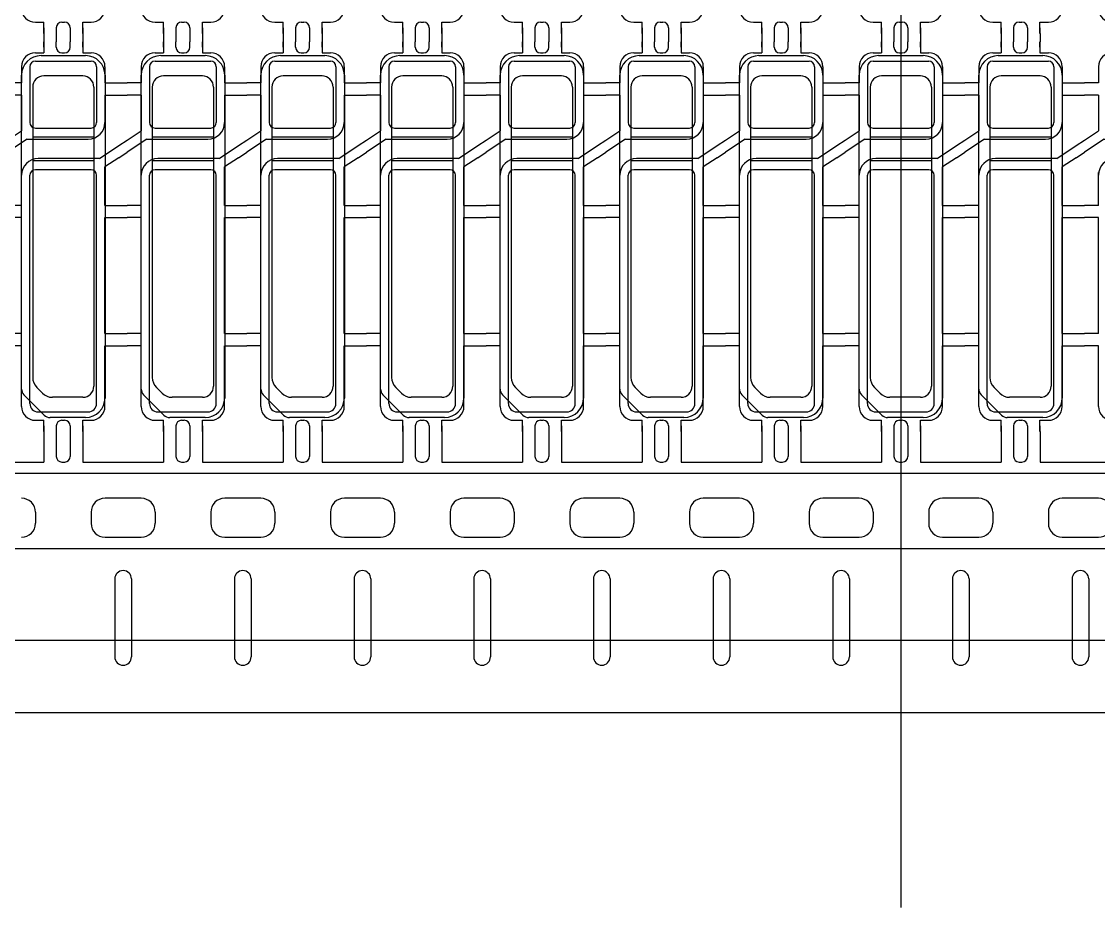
# Model space of a CAD drawing. Header units: millimetres. Extents: x -992 to 1678, y 98 to 1000.
# Drawn here: x -707.64 to -688.29, y 537.87 to 553.78 of the extents above; entities that cross this region are included whole.
import ezdxf

# ---------------------------------------------------------------- set-up
doc = ezdxf.new("R2010")
doc.units = ezdxf.units.MM
doc.linetypes.add('CENTER', pattern=[10.16, 6.35, -1.27, 1.27, -1.27])
doc.linetypes.add('HIDDEN', pattern=[1.905, 1.27, -0.635])
for name, color, linetype in [('1', 3, 'Continuous'), ('b etching', 1, 'Continuous'), ('CEN', 8, 'CENTER'), ('HID', 1, 'HIDDEN'), ('PPA', 2, 'Continuous')]:
    doc.layers.add(name, color=color, linetype=linetype)

# ---------------------------------------------------------------- blocks, each defined once
blk = doc.blocks.new('e1')
at = {"layer": '1'}
for p, q in [((-947.058, 906.581), (-947.058, 906.481)), ((-947.058, 906.481), (-947.058, 906.581)), ((-947.058, 906.581), (-947.058, 906.381)), ((-946.358, 906.581), (-946.358, 906.481)), ((-946.358, 906.481), (-946.358, 906.581)), ((-946.358, 906.581), (-946.358, 906.381)), ((-946.358, 906.381), (-946.208, 906.381)), ((-947.458, 906.131), (-947.458, 905.841)), ((-945.958, 906.131), (-945.958, 905.841)), ((-947.458, 905.841), (-947.708, 905.841)), ((-945.958, 905.841), (-945.708, 905.841)), ((-947.458, 905.621), (-947.708, 905.621)), ((-947.458, 905.621), (-947.458, 904.981)), ((-945.958, 905.621), (-945.958, 905.131)), ((-945.958, 905.621), (-945.708, 905.621)), ((-947.358, 904.831), (-946.258, 904.831)), ((-946.058, 904.481), (-947.158, 904.481)), ((-947.458, 903.641), (-947.458, 904.231)), ((-945.958, 903.641), (-945.958, 904.331)), ((-947.458, 903.641), (-947.708, 903.641)), ((-945.958, 903.641), (-945.708, 903.641)), ((-947.458, 903.421), (-947.708, 903.421)), ((-947.458, 901.341), (-947.458, 903.421)), ((-945.958, 901.341), (-945.958, 903.421)), ((-945.958, 903.421), (-945.708, 903.421)), ((-947.458, 901.341), (-947.708, 901.341)), ((-945.958, 901.341), (-945.708, 901.341)), ((-947.458, 901.121), (-947.708, 901.121)), ((-947.458, 900.031), (-947.458, 901.121)), ((-945.958, 900.031), (-945.958, 901.121)), ((-945.958, 901.121), (-945.708, 901.121)), ((-947.058, 899.581), (-947.058, 899.781)), ((-946.358, 899.781), (-946.208, 899.781)), ((-946.358, 899.581), (-946.358, 899.781)), ((-947.058, 899.581), (-947.058, 899.681)), ((-947.058, 899.681), (-947.058, 899.581)), ((-946.358, 899.581), (-946.358, 899.681)), ((-946.358, 899.681), (-946.358, 899.581))]:
    blk.add_line(p, q, dxfattribs=at)
at = {"layer": '1', "linetype": 'ByBlock'}
for p, q in [((-946.833, 906.481), (-946.833, 906.581)), ((-946.583, 906.481), (-946.583, 906.581)), ((-947.208, 906.381), (-947.058, 906.381)), ((-946.733, 906.381), (-946.683, 906.381)), ((-947.708, 904.814), (-947.458, 904.981)), ((-947.358, 904.831), (-947.708, 904.597)), ((-946.058, 904.481), (-945.708, 904.714)), ((-945.708, 904.497), (-945.958, 904.331)), ((-947.208, 899.781), (-947.058, 899.781)), ((-946.733, 899.781), (-946.683, 899.781)), ((-946.833, 899.681), (-946.833, 899.581)), ((-946.583, 899.681), (-946.583, 899.581))]:
    blk.add_line(p, q, dxfattribs=at)
at = {"layer": '1'}
for centre, radius, start, end in [((-947.208, 906.131), 0.25, 90, 180), ((-946.208, 906.131), 0.25, 0, 90), ((-946.258, 905.131), 0.3, 270, 0), ((-947.158, 904.181), 0.3, 90, 180), ((-947.208, 900.031), 0.25, 180, 270), ((-946.208, 900.031), 0.25, 270, 0)]:
    blk.add_arc(centre, radius, start, end, dxfattribs=at)
at = {"layer": '1', "linetype": 'ByBlock'}
for centre, start, end in [((-946.733, 906.481), 180, 270), ((-946.683, 906.481), 270, 0), ((-946.733, 899.681), 90, 180), ((-946.683, 899.681), 0, 90)]:
    blk.add_arc(centre, 0.1, start, end, dxfattribs=at)
blk = doc.blocks.new('e2')
at = {"layer": 'b etching', "linetype": 'ByBlock'}
for p, q in [((-947.208, 906.231), (-946.208, 906.231)), ((-947.308, 906.131), (-947.308, 905.131)), ((-946.108, 906.131), (-946.108, 905.131)), ((-947.208, 905.031), (-946.208, 905.031)), ((-946.208, 904.281), (-947.208, 904.281)), ((-947.308, 900.081), (-947.308, 904.181)), ((-946.108, 900.081), (-946.108, 904.181)), ((-947.158, 899.931), (-946.258, 899.931))]:
    blk.add_line(p, q, dxfattribs=at)
for centre, radius, start, end in [((-947.208, 906.131), 0.1, 90, 180), ((-946.208, 906.131), 0.1, 360, 90), ((-947.208, 905.131), 0.1, 180, 270), ((-946.208, 905.131), 0.1, 270, 360), ((-947.208, 904.181), 0.1, 90, 180), ((-946.208, 904.181), 0.1, 0, 90), ((-947.158, 900.081), 0.15, 180, 270), ((-946.258, 900.081), 0.15, 270, 0)]:
    blk.add_arc(centre, radius, start, end, dxfattribs=at)

msp = doc.modelspace()

# ---------------------------------------------------------------- linework, layer by layer
at = {"layer": '1', "linetype": 'ByBlock'}
for p, q in [((-707.23553085, 553.57062093), (-707.23553085, 553.42062093)), ((-707.01053085, 553.57062093), (-707.01053085, 553.42062093)), ((-706.76053085, 553.57062093), (-706.76053085, 553.42062093)), ((-706.53553085, 553.57062093), (-706.53553085, 553.42062093)), ((-705.08553085, 553.57062093), (-705.08553085, 553.42062093)), ((-704.86053085, 553.57062093), (-704.86053085, 553.42062093)), ((-704.61053085, 553.57062093), (-704.61053085, 553.42062093)), ((-704.38553085, 553.57062093), (-704.38553085, 553.42062093)), ((-702.93553085, 553.57062093), (-702.93553085, 553.42062093)), ((-702.71053085, 553.57062093), (-702.71053085, 553.42062093)), ((-702.46053085, 553.57062093), (-702.46053085, 553.42062093)), ((-702.23553085, 553.57062093), (-702.23553085, 553.42062093)), ((-700.78553085, 553.57062093), (-700.78553085, 553.42062093)), ((-700.56053085, 553.57062093), (-700.56053085, 553.42062093)), ((-700.31053085, 553.57062093), (-700.31053085, 553.42062093)), ((-700.08553085, 553.57062093), (-700.08553085, 553.42062093)), ((-698.63553085, 553.57062093), (-698.63553085, 553.42062093)), ((-698.41053085, 553.57062093), (-698.41053085, 553.42062093)), ((-698.16053085, 553.57062093), (-698.16053085, 553.42062093)), ((-697.93553085, 553.57062093), (-697.93553085, 553.42062093)), ((-696.48553085, 553.57062093), (-696.48553085, 553.42062093)), ((-696.26053085, 553.57062093), (-696.26053085, 553.42062093)), ((-696.01053085, 553.57062093), (-696.01053085, 553.42062093)), ((-695.78553085, 553.57062093), (-695.78553085, 553.42062093)), ((-694.33553085, 553.57062093), (-694.33553085, 553.42062093)), ((-694.11053085, 553.57062093), (-694.11053085, 553.42062093)), ((-693.86053085, 553.57062093), (-693.86053085, 553.42062093)), ((-693.63553085, 553.57062093), (-693.63553085, 553.42062093)), ((-692.18553085, 553.57062093), (-692.18553085, 553.42062093)), ((-691.96053085, 553.57062093), (-691.96053085, 553.42062093)), ((-691.71053085, 553.57062093), (-691.71053085, 553.42062093)), ((-691.48553085, 553.57062093), (-691.48553085, 553.42062093)), ((-690.03553085, 553.57062093), (-690.03553085, 553.42062093)), ((-689.81053085, 553.57062093), (-689.81053085, 553.42062093)), ((-689.56053085, 553.57062093), (-689.56053085, 553.42062093)), ((-689.33553085, 553.57062093), (-689.33553085, 553.42062093)), ((-705.88553085, 552.68062093), (-705.73553085, 552.68062093)), ((-703.73553085, 552.68062093), (-703.58553085, 552.68062093)), ((-701.58553085, 552.68062093), (-701.43553085, 552.68062093)), ((-699.43553085, 552.68062093), (-699.28553085, 552.68062093)), ((-697.28553085, 552.68062093), (-697.13553085, 552.68062093)), ((-695.13553085, 552.68062093), (-694.98553085, 552.68062093)), ((-692.98553085, 552.68062093), (-692.83553085, 552.68062093)), ((-690.83553085, 552.68062093), (-690.68553085, 552.68062093)), ((-688.68553085, 552.68062093), (-688.53553085, 552.68062093)), ((-705.88553085, 552.46062093), (-705.73553085, 552.46062093)), ((-703.73553085, 552.46062093), (-703.58553085, 552.46062093)), ((-701.58553085, 552.46062093), (-701.43553085, 552.46062093)), ((-699.43553085, 552.46062093), (-699.28553085, 552.46062093)), ((-697.28553085, 552.46062093), (-697.13553085, 552.46062093)), ((-695.13553085, 552.46062093), (-694.98553085, 552.46062093)), ((-692.98553085, 552.46062093), (-692.83553085, 552.46062093)), ((-690.83553085, 552.46062093), (-690.68553085, 552.46062093)), ((-688.68553085, 552.46062093), (-688.53553085, 552.46062093)), ((-705.88553085, 551.55395426), (-705.73553085, 551.65395426)), ((-703.73553085, 551.55395426), (-703.58553085, 551.65395426)), ((-701.58553085, 551.55395426), (-701.43553085, 551.65395426)), ((-699.43553085, 551.55395426), (-699.28553085, 551.65395426)), ((-697.28553085, 551.55395426), (-697.13553085, 551.65395426)), ((-695.13553085, 551.55395426), (-694.98553085, 551.65395426)), ((-692.98553085, 551.55395426), (-692.83553085, 551.65395426)), ((-690.83553085, 551.55395426), (-690.68553085, 551.65395426)), ((-688.68553085, 551.55395426), (-688.53553085, 551.65395426)), ((-705.88553085, 551.33728759), (-705.73553085, 551.43728759)), ((-703.73553085, 551.33728759), (-703.58553085, 551.43728759)), ((-701.58553085, 551.33728759), (-701.43553085, 551.43728759)), ((-699.43553085, 551.33728759), (-699.28553085, 551.43728759)), ((-697.28553085, 551.33728759), (-697.13553085, 551.43728759)), ((-695.13553085, 551.33728759), (-694.98553085, 551.43728759)), ((-692.98553085, 551.33728759), (-692.83553085, 551.43728759)), ((-690.83553085, 551.33728759), (-690.68553085, 551.43728759)), ((-688.68553085, 551.33728759), (-688.53553085, 551.43728759)), ((-705.88553085, 550.48062093), (-705.73553085, 550.48062093)), ((-703.73553085, 550.48062093), (-703.58553085, 550.48062093)), ((-701.58553085, 550.48062093), (-701.43553085, 550.48062093)), ((-699.43553085, 550.48062093), (-699.28553085, 550.48062093)), ((-697.28553085, 550.48062093), (-697.13553085, 550.48062093)), ((-695.13553085, 550.48062093), (-694.98553085, 550.48062093)), ((-692.98553085, 550.48062093), (-692.83553085, 550.48062093)), ((-690.83553085, 550.48062093), (-690.68553085, 550.48062093)), ((-688.68553085, 550.48062093), (-688.53553085, 550.48062093)), ((-705.88553085, 550.26062093), (-705.73553085, 550.26062093)), ((-703.73553085, 550.26062093), (-703.58553085, 550.26062093)), ((-701.58553085, 550.26062093), (-701.43553085, 550.26062093)), ((-699.43553085, 550.26062093), (-699.28553085, 550.26062093)), ((-697.28553085, 550.26062093), (-697.13553085, 550.26062093)), ((-695.13553085, 550.26062093), (-694.98553085, 550.26062093)), ((-692.98553085, 550.26062093), (-692.83553085, 550.26062093)), ((-690.83553085, 550.26062093), (-690.68553085, 550.26062093)), ((-688.68553085, 550.26062093), (-688.53553085, 550.26062093)), ((-705.88553085, 548.18062093), (-705.73553085, 548.18062093)), ((-703.73553085, 548.18062093), (-703.58553085, 548.18062093)), ((-701.58553085, 548.18062093), (-701.43553085, 548.18062093)), ((-699.43553085, 548.18062093), (-699.28553085, 548.18062093)), ((-697.28553085, 548.18062093), (-697.13553085, 548.18062093)), ((-695.13553085, 548.18062093), (-694.98553085, 548.18062093)), ((-692.98553085, 548.18062093), (-692.83553085, 548.18062093)), ((-690.83553085, 548.18062093), (-690.68553085, 548.18062093)), ((-688.68553085, 548.18062093), (-688.53553085, 548.18062093)), ((-705.88553085, 547.96062093), (-705.73553085, 547.96062093)), ((-703.73553085, 547.96062093), (-703.58553085, 547.96062093)), ((-701.58553085, 547.96062093), (-701.43553085, 547.96062093)), ((-699.43553085, 547.96062093), (-699.28553085, 547.96062093)), ((-697.28553085, 547.96062093), (-697.13553085, 547.96062093)), ((-695.13553085, 547.96062093), (-694.98553085, 547.96062093)), ((-692.98553085, 547.96062093), (-692.83553085, 547.96062093)), ((-690.83553085, 547.96062093), (-690.68553085, 547.96062093)), ((-688.68553085, 547.96062093), (-688.53553085, 547.96062093)), ((-707.23553085, 546.42062093), (-707.23553085, 545.87062093)), ((-707.23553085, 546.42062093), (-707.23553085, 546.12062093)), ((-707.01053085, 546.42062093), (-707.01053085, 545.97062093)), ((-707.01053085, 546.42062093), (-707.01053085, 546.12062093)), ((-706.76053085, 546.42062093), (-706.76053085, 545.97062093)), ((-706.76053085, 546.42062093), (-706.76053085, 546.12062093)), ((-706.53553085, 546.42062093), (-706.53553085, 545.87062093)), ((-706.53553085, 546.42062093), (-706.53553085, 546.12062093)), ((-705.08553085, 546.42062093), (-705.08553085, 545.87062093)), ((-705.08553085, 546.42062093), (-705.08553085, 546.12062093)), ((-704.86053085, 546.42062093), (-704.86053085, 545.97062093)), ((-704.86053085, 546.42062093), (-704.86053085, 546.12062093)), ((-704.61053085, 546.42062093), (-704.61053085, 545.97062093)), ((-704.61053085, 546.42062093), (-704.61053085, 546.12062093)), ((-704.38553085, 546.42062093), (-704.38553085, 545.87062093)), ((-704.38553085, 546.42062093), (-704.38553085, 546.12062093)), ((-702.93553085, 546.42062093), (-702.93553085, 545.87062093)), ((-702.93553085, 546.42062093), (-702.93553085, 546.12062093)), ((-702.71053085, 546.42062093), (-702.71053085, 545.97062093)), ((-702.71053085, 546.42062093), (-702.71053085, 546.12062093)), ((-702.46053085, 546.42062093), (-702.46053085, 545.97062093)), ((-702.46053085, 546.42062093), (-702.46053085, 546.12062093)), ((-702.23553085, 546.42062093), (-702.23553085, 545.87062093)), ((-702.23553085, 546.42062093), (-702.23553085, 546.12062093)), ((-700.78553085, 546.42062093), (-700.78553085, 545.87062093)), ((-700.78553085, 546.42062093), (-700.78553085, 546.12062093)), ((-700.56053085, 546.42062093), (-700.56053085, 545.97062093)), ((-700.56053085, 546.42062093), (-700.56053085, 546.12062093)), ((-700.31053085, 546.42062093), (-700.31053085, 545.97062093)), ((-700.31053085, 546.42062093), (-700.31053085, 546.12062093)), ((-700.08553085, 546.42062093), (-700.08553085, 545.87062093)), ((-700.08553085, 546.42062093), (-700.08553085, 546.12062093)), ((-698.63553085, 546.42062093), (-698.63553085, 545.87062093)), ((-698.63553085, 546.42062093), (-698.63553085, 546.12062093)), ((-698.41053085, 546.42062093), (-698.41053085, 545.97062093)), ((-698.41053085, 546.42062093), (-698.41053085, 546.12062093)), ((-698.16053085, 546.42062093), (-698.16053085, 545.97062093)), ((-698.16053085, 546.42062093), (-698.16053085, 546.12062093)), ((-697.93553085, 546.42062093), (-697.93553085, 545.87062093)), ((-697.93553085, 546.42062093), (-697.93553085, 546.12062093)), ((-696.48553085, 546.42062093), (-696.48553085, 545.87062093)), ((-696.48553085, 546.42062093), (-696.48553085, 546.12062093)), ((-696.26053085, 546.42062093), (-696.26053085, 545.97062093)), ((-696.26053085, 546.42062093), (-696.26053085, 546.12062093)), ((-696.01053085, 546.42062093), (-696.01053085, 545.97062093)), ((-696.01053085, 546.42062093), (-696.01053085, 546.12062093)), ((-695.78553085, 546.42062093), (-695.78553085, 545.87062093)), ((-695.78553085, 546.42062093), (-695.78553085, 546.12062093)), ((-694.33553085, 546.42062093), (-694.33553085, 545.87062093)), ((-694.33553085, 546.42062093), (-694.33553085, 546.12062093)), ((-694.11053085, 546.42062093), (-694.11053085, 545.97062093)), ((-694.11053085, 546.42062093), (-694.11053085, 546.12062093)), ((-693.86053085, 546.42062093), (-693.86053085, 545.97062093)), ((-693.86053085, 546.42062093), (-693.86053085, 546.12062093)), ((-693.63553085, 546.42062093), (-693.63553085, 545.87062093)), ((-693.63553085, 546.42062093), (-693.63553085, 546.12062093)), ((-692.18553085, 546.42062093), (-692.18553085, 545.87062093)), ((-692.18553085, 546.42062093), (-692.18553085, 546.12062093)), ((-691.96053085, 546.42062093), (-691.96053085, 545.97062093)), ((-691.96053085, 546.42062093), (-691.96053085, 546.12062093)), ((-691.71053085, 546.42062093), (-691.71053085, 545.97062093)), ((-691.71053085, 546.42062093), (-691.71053085, 546.12062093)), ((-691.48553085, 546.42062093), (-691.48553085, 545.87062093)), ((-691.48553085, 546.42062093), (-691.48553085, 546.12062093)), ((-690.03553085, 546.42062093), (-690.03553085, 545.87062093)), ((-690.03553085, 546.42062093), (-690.03553085, 546.12062093)), ((-689.81053085, 546.42062093), (-689.81053085, 545.97062093)), ((-689.81053085, 546.42062093), (-689.81053085, 546.12062093)), ((-689.56053085, 546.42062093), (-689.56053085, 545.97062093)), ((-689.56053085, 546.42062093), (-689.56053085, 546.12062093)), ((-689.33553085, 546.42062093), (-689.33553085, 545.87062093)), ((-689.33553085, 546.42062093), (-689.33553085, 546.12062093)), ((-708.68553085, 545.87062093), (-707.23553085, 545.87062093)), ((-706.91053085, 545.87062093), (-706.86053085, 545.87062093)), ((-706.53553085, 545.87062093), (-705.08553085, 545.87062093)), ((-704.76053085, 545.87062093), (-704.71053085, 545.87062093)), ((-704.38553085, 545.87062093), (-702.93553085, 545.87062093)), ((-702.61053085, 545.87062093), (-702.56053085, 545.87062093)), ((-702.23553085, 545.87062093), (-700.78553085, 545.87062093)), ((-700.46053085, 545.87062093), (-700.41053085, 545.87062093)), ((-700.08553085, 545.87062093), (-698.63553085, 545.87062093)), ((-698.31053085, 545.87062093), (-698.26053085, 545.87062093)), ((-697.93553085, 545.87062093), (-696.48553085, 545.87062093)), ((-696.16053085, 545.87062093), (-696.11053085, 545.87062093)), ((-695.78553085, 545.87062093), (-694.33553085, 545.87062093)), ((-694.01053085, 545.87062093), (-693.96053085, 545.87062093)), ((-693.63553085, 545.87062093), (-692.18553085, 545.87062093)), ((-691.86053085, 545.87062093), (-691.81053085, 545.87062093)), ((-691.48553085, 545.87062093), (-690.03553085, 545.87062093)), ((-689.71053085, 545.87062093), (-689.66053085, 545.87062093)), ((-689.33553085, 545.87062093), (-687.88553085, 545.87062093)), ((-705.48553085, 545.22062093), (-706.13553085, 545.22062093)), ((-703.33553085, 545.22062093), (-703.98553085, 545.22062093)), ((-701.18553085, 545.22062093), (-701.83553085, 545.22062093)), ((-699.03553085, 545.22062093), (-699.68553085, 545.22062093)), ((-696.88553085, 545.22062093), (-697.53553085, 545.22062093)), ((-694.73553085, 545.22062093), (-695.38553085, 545.22062093)), ((-692.58553085, 545.22062093), (-693.23553085, 545.22062093)), ((-690.43553085, 545.22062093), (-691.08553085, 545.22062093)), ((-688.28553085, 545.22062093), (-688.93553085, 545.22062093)), ((-707.38553085, 544.97062093), (-707.38553085, 544.77062093)), ((-706.38553085, 544.97062093), (-706.38553085, 544.77062093)), ((-705.23553085, 544.97062093), (-705.23553085, 544.77062093)), ((-704.23553085, 544.97062093), (-704.23553085, 544.77062093)), ((-703.08553085, 544.97062093), (-703.08553085, 544.77062093)), ((-702.08553085, 544.97062093), (-702.08553085, 544.77062093)), ((-700.93553085, 544.97062093), (-700.93553085, 544.77062093)), ((-699.93553085, 544.97062093), (-699.93553085, 544.77062093)), ((-698.78553085, 544.97062093), (-698.78553085, 544.77062093)), ((-697.78553085, 544.97062093), (-697.78553085, 544.77062093)), ((-696.63553085, 544.97062093), (-696.63553085, 544.77062093)), ((-695.63553085, 544.97062093), (-695.63553085, 544.77062093)), ((-694.48553085, 544.97062093), (-694.48553085, 544.77062093)), ((-693.48553085, 544.97062093), (-693.48553085, 544.77062093)), ((-692.33553085, 544.97062093), (-692.33553085, 544.77062093)), ((-691.33553085, 544.97062093), (-691.33553085, 544.77062093)), ((-690.18553085, 544.97062093), (-690.18553085, 544.77062093)), ((-689.18553085, 544.97062093), (-689.18553085, 544.77062093)), ((-721.68553085, 541.37062093), (-691.83553085, 541.37062093)), ((-691.83553085, 541.37062093), (-661.98553085, 541.37062093))]:
    msp.add_line(p, q, dxfattribs=at)
at = {"layer": '1'}
for p, q in [((-706.13553085, 544.52062093), (-705.48553085, 544.52062093)), ((-703.98553085, 544.52062093), (-703.33553085, 544.52062093)), ((-701.83553085, 544.52062093), (-701.18553085, 544.52062093)), ((-699.68553085, 544.52062093), (-699.03553085, 544.52062093)), ((-697.53553085, 544.52062093), (-696.88553085, 544.52062093)), ((-695.38553085, 544.52062093), (-694.73553085, 544.52062093)), ((-693.23553085, 544.52062093), (-692.58553085, 544.52062093)), ((-691.08553085, 544.52062093), (-690.43553085, 544.52062093)), ((-688.93553085, 544.52062093), (-688.28553085, 544.52062093)), ((-705.96053085, 543.77062093), (-705.96053085, 542.37062093)), ((-705.96053085, 543.77062093), (-705.96053085, 542.37062093)), ((-705.66053085, 543.77062093), (-705.66053085, 542.37062093)), ((-705.66053085, 543.77062093), (-705.66053085, 542.37062093)), ((-703.81053085, 543.77062093), (-703.81053085, 542.37062093)), ((-703.81053085, 543.77062093), (-703.81053085, 542.37062093)), ((-703.51053085, 543.77062093), (-703.51053085, 542.37062093)), ((-703.51053085, 543.77062093), (-703.51053085, 542.37062093)), ((-701.66053085, 543.77062093), (-701.66053085, 542.37062093)), ((-701.66053085, 543.77062093), (-701.66053085, 542.37062093)), ((-701.36053085, 543.77062093), (-701.36053085, 542.37062093)), ((-701.36053085, 543.77062093), (-701.36053085, 542.37062093)), ((-699.51053085, 543.77062093), (-699.51053085, 542.37062093)), ((-699.51053085, 543.77062093), (-699.51053085, 542.37062093)), ((-699.21053085, 543.77062093), (-699.21053085, 542.37062093)), ((-699.21053085, 543.77062093), (-699.21053085, 542.37062093)), ((-697.36053085, 543.77062093), (-697.36053085, 542.37062093)), ((-697.36053085, 543.77062093), (-697.36053085, 542.37062093)), ((-697.06053085, 543.77062093), (-697.06053085, 542.37062093)), ((-697.06053085, 543.77062093), (-697.06053085, 542.37062093)), ((-695.21053085, 543.77062093), (-695.21053085, 542.37062093)), ((-695.21053085, 543.77062093), (-695.21053085, 542.37062093)), ((-694.91053085, 543.77062093), (-694.91053085, 542.37062093)), ((-694.91053085, 543.77062093), (-694.91053085, 542.37062093)), ((-693.06053085, 543.77062093), (-693.06053085, 542.37062093)), ((-693.06053085, 543.77062093), (-693.06053085, 542.37062093)), ((-692.76053085, 543.77062093), (-692.76053085, 542.37062093)), ((-692.76053085, 543.77062093), (-692.76053085, 542.37062093)), ((-690.91053085, 543.77062093), (-690.91053085, 542.37062093)), ((-690.91053085, 543.77062093), (-690.91053085, 542.37062093)), ((-690.61053085, 543.77062093), (-690.61053085, 542.37062093)), ((-690.61053085, 543.77062093), (-690.61053085, 542.37062093)), ((-688.76053085, 543.77062093), (-688.76053085, 542.37062093)), ((-688.76053085, 543.77062093), (-688.76053085, 542.37062093)), ((-688.46053085, 543.77062093), (-688.46053085, 542.37062093)), ((-688.46053085, 543.77062093), (-688.46053085, 542.37062093))]:
    msp.add_line(p, q, dxfattribs=at)
at = {"layer": '1', "linetype": 'ByBlock'}
for centre, radius, start, end in [((-706.91053085, 545.97062093), 0.1, 180, 270), ((-706.86053085, 545.97062093), 0.1, 270, 0), ((-704.76053085, 545.97062093), 0.1, 180, 270), ((-704.71053085, 545.97062093), 0.1, 270, 0), ((-702.61053085, 545.97062093), 0.1, 180, 270), ((-702.56053085, 545.97062093), 0.1, 270, 0), ((-700.46053085, 545.97062093), 0.1, 180, 270), ((-700.41053085, 545.97062093), 0.1, 270, 0), ((-698.31053085, 545.97062093), 0.1, 180, 270), ((-698.26053085, 545.97062093), 0.1, 270, 0), ((-696.16053085, 545.97062093), 0.1, 180, 270), ((-696.11053085, 545.97062093), 0.1, 270, 0), ((-694.01053085, 545.97062093), 0.1, 180, 270), ((-693.96053085, 545.97062093), 0.1, 270, 0), ((-691.86053085, 545.97062093), 0.1, 180, 270), ((-691.81053085, 545.97062093), 0.1, 270, 0), ((-689.71053085, 545.97062093), 0.1, 180, 270), ((-689.66053085, 545.97062093), 0.1, 270, 0), ((-707.63553085, 544.97062093), 0.25, 360, 90), ((-706.13553085, 544.97062093), 0.25, 90, 180), ((-705.48553085, 544.97062093), 0.25, 360, 90), ((-703.98553085, 544.97062093), 0.25, 90, 180), ((-703.33553085, 544.97062093), 0.25, 360, 90), ((-701.83553085, 544.97062093), 0.25, 90, 180), ((-701.18553085, 544.97062093), 0.25, 360, 90), ((-699.68553085, 544.97062093), 0.25, 90, 180), ((-699.03553085, 544.97062093), 0.25, 360, 90), ((-697.53553085, 544.97062093), 0.25, 90, 180), ((-696.88553085, 544.97062093), 0.25, 360, 90), ((-695.38553085, 544.97062093), 0.25, 90, 180), ((-694.73553085, 544.97062093), 0.25, 360, 90), ((-693.23553085, 544.97062093), 0.25, 90, 180), ((-692.58553085, 544.97062093), 0.25, 360, 90), ((-691.08553085, 544.97062093), 0.25, 90, 180), ((-690.43553085, 544.97062093), 0.25, 360, 90), ((-688.93553085, 544.97062093), 0.25, 90, 180), ((-688.28553085, 544.97062093), 0.25, 360, 90), ((-707.63553085, 544.77062093), 0.25, 270, 360), ((-706.13553085, 544.77062093), 0.25, 180, 270), ((-705.48553085, 544.77062093), 0.25, 270, 360), ((-703.98553085, 544.77062093), 0.25, 180, 270), ((-703.33553085, 544.77062093), 0.25, 270, 360), ((-701.83553085, 544.77062093), 0.25, 180, 270), ((-701.18553085, 544.77062093), 0.25, 270, 360), ((-699.68553085, 544.77062093), 0.25, 180, 270), ((-699.03553085, 544.77062093), 0.25, 270, 360), ((-697.53553085, 544.77062093), 0.25, 180, 270), ((-696.88553085, 544.77062093), 0.25, 270, 360), ((-695.38553085, 544.77062093), 0.25, 180, 270), ((-694.73553085, 544.77062093), 0.25, 270, 360), ((-693.23553085, 544.77062093), 0.25, 180, 270), ((-692.58553085, 544.77062093), 0.25, 270, 360), ((-691.08553085, 544.77062093), 0.25, 180, 270), ((-690.43553085, 544.77062093), 0.25, 270, 360), ((-688.93553085, 544.77062093), 0.25, 180, 270), ((-688.28553085, 544.77062093), 0.25, 270, 360)]:
    msp.add_arc(centre, radius, start, end, dxfattribs=at)
at = {"layer": '1'}
for centre, start, end in [((-705.81053085, 543.77062093), 0, 180), ((-705.81053085, 543.77062093), 0, 180), ((-703.66053085, 543.77062093), 0, 180), ((-703.66053085, 543.77062093), 0, 180), ((-701.51053085, 543.77062093), 0, 180), ((-701.51053085, 543.77062093), 0, 180), ((-699.36053085, 543.77062093), 0, 180), ((-699.36053085, 543.77062093), 0, 180), ((-697.21053085, 543.77062093), 0, 180), ((-697.21053085, 543.77062093), 0, 180), ((-695.06053085, 543.77062093), 0, 180), ((-695.06053085, 543.77062093), 0, 180), ((-692.91053085, 543.77062093), 0, 180), ((-692.91053085, 543.77062093), 0, 180), ((-690.76053085, 543.77062093), 0, 180), ((-690.76053085, 543.77062093), 0, 180), ((-688.61053085, 543.77062093), 0, 180), ((-688.61053085, 543.77062093), 0, 180), ((-705.81053085, 542.37062093), 180, 0), ((-705.81053085, 542.37062093), 180, 0), ((-703.66053085, 542.37062093), 180, 0), ((-703.66053085, 542.37062093), 180, 0), ((-701.51053085, 542.37062093), 180, 0), ((-701.51053085, 542.37062093), 180, 0), ((-699.36053085, 542.37062093), 180, 0), ((-699.36053085, 542.37062093), 180, 0), ((-697.21053085, 542.37062093), 180, 0), ((-697.21053085, 542.37062093), 180, 0), ((-695.06053085, 542.37062093), 180, 0), ((-695.06053085, 542.37062093), 180, 0), ((-692.91053085, 542.37062093), 180, 0), ((-692.91053085, 542.37062093), 180, 0), ((-690.76053085, 542.37062093), 180, 0), ((-690.76053085, 542.37062093), 180, 0), ((-688.61053085, 542.37062093), 180, 0), ((-688.61053085, 542.37062093), 180, 0)]:
    msp.add_arc(centre, 0.15, start, end, dxfattribs=at)
at = {"layer": 'CEN', "linetype": 'ByBlock'}
for p, q in [((-691.83553085, 604.87062093), (-691.83553085, 537.87062093)), ((-909.21053085, 542.67062093), (-660.56053085, 542.67062093))]:
    msp.add_line(p, q, dxfattribs=at)
at = {"layer": 'HID', "linetype": 'ByBlock'}
msp.add_line((-716.78553085, 545.67062093), (-666.88553085, 545.67062093), dxfattribs=at)
at = {"layer": 'PPA', "linetype": 'ByBlock'}
for p, q in [((-707.28553085, 553.17062093), (-706.48553085, 553.17062093)), ((-705.13553085, 553.17062093), (-704.33553085, 553.17062093)), ((-702.98553085, 553.17062093), (-702.18553085, 553.17062093)), ((-700.83553085, 553.17062093), (-700.03553085, 553.17062093)), ((-698.68553085, 553.17062093), (-697.88553085, 553.17062093)), ((-696.53553085, 553.17062093), (-695.73553085, 553.17062093)), ((-694.38553085, 553.17062093), (-693.58553085, 553.17062093)), ((-692.23553085, 553.17062093), (-691.43553085, 553.17062093)), ((-690.08553085, 553.17062093), (-689.28553085, 553.17062093)), ((-707.63553085, 547.18275296), (-707.63553085, 552.82062093)), ((-706.53553085, 552.80698456), (-707.23553085, 552.80698456)), ((-706.13553085, 552.82062093), (-706.13553085, 547.02062093)), ((-705.48553085, 547.18275296), (-705.48553085, 552.82062093)), ((-704.38553085, 552.80698456), (-705.08553085, 552.80698456)), ((-703.98553085, 552.82062093), (-703.98553085, 547.02062093)), ((-703.33553085, 547.18275296), (-703.33553085, 552.82062093)), ((-702.23553085, 552.80698456), (-702.93553085, 552.80698456)), ((-701.83553085, 552.82062093), (-701.83553085, 547.02062093)), ((-701.18553085, 547.18275296), (-701.18553085, 552.82062093)), ((-700.08553085, 552.80698456), (-700.78553085, 552.80698456)), ((-699.68553085, 552.82062093), (-699.68553085, 547.02062093)), ((-699.03553085, 547.18275296), (-699.03553085, 552.82062093)), ((-697.93553085, 552.80698456), (-698.63553085, 552.80698456)), ((-697.53553085, 552.82062093), (-697.53553085, 547.02062093)), ((-696.88553085, 547.18275296), (-696.88553085, 552.82062093)), ((-695.78553085, 552.80698456), (-696.48553085, 552.80698456)), ((-695.38553085, 552.82062093), (-695.38553085, 547.02062093)), ((-694.73553085, 547.18275296), (-694.73553085, 552.82062093)), ((-693.63553085, 552.80698456), (-694.33553085, 552.80698456)), ((-693.23553085, 552.82062093), (-693.23553085, 547.02062093)), ((-692.58553085, 547.18275296), (-692.58553085, 552.82062093)), ((-691.48553085, 552.80698456), (-692.18553085, 552.80698456)), ((-691.08553085, 552.82062093), (-691.08553085, 547.02062093)), ((-690.43553085, 547.18275296), (-690.43553085, 552.82062093)), ((-689.33553085, 552.80698456), (-690.03553085, 552.80698456)), ((-688.93553085, 552.82062093), (-688.93553085, 547.02062093)), ((-707.43553085, 552.60698456), (-707.43553085, 547.38781068)), ((-706.33553085, 552.60698456), (-706.33553085, 547.23425729)), ((-705.28553085, 552.60698456), (-705.28553085, 547.38781068)), ((-704.18553085, 552.60698456), (-704.18553085, 547.23425729)), ((-703.13553085, 552.60698456), (-703.13553085, 547.38781068)), ((-702.03553085, 552.60698456), (-702.03553085, 547.23425729)), ((-700.98553085, 552.60698456), (-700.98553085, 547.38781068)), ((-699.88553085, 552.60698456), (-699.88553085, 547.23425729)), ((-698.83553085, 552.60698456), (-698.83553085, 547.38781068)), ((-697.73553085, 552.60698456), (-697.73553085, 547.23425729)), ((-696.68553085, 552.60698456), (-696.68553085, 547.38781068)), ((-695.58553085, 552.60698456), (-695.58553085, 547.23425729)), ((-694.53553085, 552.60698456), (-694.53553085, 547.38781068)), ((-693.43553085, 552.60698456), (-693.43553085, 547.23425729)), ((-692.38553085, 552.60698456), (-692.38553085, 547.38781068)), ((-691.28553085, 552.60698456), (-691.28553085, 547.23425729)), ((-690.23553085, 552.60698456), (-690.23553085, 547.38781068)), ((-689.13553085, 552.60698456), (-689.13553085, 547.23425729)), ((-707.43553085, 551.71062093), (-706.33553085, 551.71062093)), ((-705.28553085, 551.71062093), (-704.18553085, 551.71062093)), ((-703.13553085, 551.71062093), (-702.03553085, 551.71062093)), ((-700.98553085, 551.71062093), (-699.88553085, 551.71062093)), ((-698.83553085, 551.71062093), (-697.73553085, 551.71062093)), ((-696.68553085, 551.71062093), (-695.58553085, 551.71062093)), ((-694.53553085, 551.71062093), (-693.43553085, 551.71062093)), ((-692.38553085, 551.71062093), (-691.28553085, 551.71062093)), ((-690.23553085, 551.71062093), (-689.13553085, 551.71062093)), ((-706.33553085, 551.28062093), (-707.43553085, 551.28062093)), ((-704.18553085, 551.28062093), (-705.28553085, 551.28062093)), ((-702.03553085, 551.28062093), (-703.13553085, 551.28062093)), ((-699.88553085, 551.28062093), (-700.98553085, 551.28062093)), ((-697.73553085, 551.28062093), (-698.83553085, 551.28062093)), ((-695.58553085, 551.28062093), (-696.68553085, 551.28062093)), ((-693.43553085, 551.28062093), (-694.53553085, 551.28062093)), ((-691.28553085, 551.28062093), (-692.38553085, 551.28062093)), ((-689.13553085, 551.28062093), (-690.23553085, 551.28062093)), ((-707.59159687, 547.07668695), (-707.22946483, 546.71455491)), ((-707.36230754, 547.21103399), (-707.25875415, 547.1074806)), ((-706.53553085, 547.03425729), (-707.08197746, 547.03425729)), ((-705.44159687, 547.07668695), (-705.07946483, 546.71455491)), ((-705.21230754, 547.21103399), (-705.10875415, 547.1074806)), ((-704.38553085, 547.03425729), (-704.93197746, 547.03425729)), ((-703.29159687, 547.07668695), (-702.92946483, 546.71455491)), ((-703.06230754, 547.21103399), (-702.95875415, 547.1074806)), ((-702.23553085, 547.03425729), (-702.78197746, 547.03425729)), ((-701.14159687, 547.07668695), (-700.77946483, 546.71455491)), ((-700.91230754, 547.21103399), (-700.80875415, 547.1074806)), ((-700.08553085, 547.03425729), (-700.63197746, 547.03425729)), ((-698.99159687, 547.07668695), (-698.62946483, 546.71455491)), ((-698.76230754, 547.21103399), (-698.65875415, 547.1074806)), ((-697.93553085, 547.03425729), (-698.48197746, 547.03425729)), ((-696.84159687, 547.07668695), (-696.47946483, 546.71455491)), ((-696.61230754, 547.21103399), (-696.50875415, 547.1074806)), ((-695.78553085, 547.03425729), (-696.33197746, 547.03425729)), ((-694.69159687, 547.07668695), (-694.32946483, 546.71455491)), ((-694.46230754, 547.21103399), (-694.35875415, 547.1074806)), ((-693.63553085, 547.03425729), (-694.18197746, 547.03425729)), ((-692.54159687, 547.07668695), (-692.17946483, 546.71455491)), ((-692.31230754, 547.21103399), (-692.20875415, 547.1074806)), ((-691.48553085, 547.03425729), (-692.03197746, 547.03425729)), ((-690.39159687, 547.07668695), (-690.02946483, 546.71455491)), ((-690.16230754, 547.21103399), (-690.05875415, 547.1074806)), ((-689.33553085, 547.03425729), (-689.88197746, 547.03425729)), ((-706.48553085, 546.67062093), (-707.12339881, 546.67062093)), ((-704.33553085, 546.67062093), (-704.97339881, 546.67062093)), ((-702.18553085, 546.67062093), (-702.82339881, 546.67062093)), ((-700.03553085, 546.67062093), (-700.67339881, 546.67062093)), ((-697.88553085, 546.67062093), (-698.52339881, 546.67062093)), ((-695.73553085, 546.67062093), (-696.37339881, 546.67062093)), ((-693.58553085, 546.67062093), (-694.22339881, 546.67062093)), ((-691.43553085, 546.67062093), (-692.07339881, 546.67062093)), ((-689.28553085, 546.67062093), (-689.92339881, 546.67062093)), ((-718.88553085, 544.32062093), (-664.78553085, 544.32062093))]:
    msp.add_line(p, q, dxfattribs=at)
for centre, radius, start, end in [((-707.28553085, 552.82062093), 0.35, 90, 180), ((-706.48553085, 552.82062093), 0.35, 0, 90), ((-705.13553085, 552.82062093), 0.35, 90, 180), ((-704.33553085, 552.82062093), 0.35, 0, 90), ((-702.98553085, 552.82062093), 0.35, 90, 180), ((-702.18553085, 552.82062093), 0.35, 0, 90), ((-700.83553085, 552.82062093), 0.35, 90, 180), ((-700.03553085, 552.82062093), 0.35, 0, 90), ((-698.68553085, 552.82062093), 0.35, 90, 180), ((-697.88553085, 552.82062093), 0.35, 0, 90), ((-696.53553085, 552.82062093), 0.35, 90, 180), ((-695.73553085, 552.82062093), 0.35, 0, 90), ((-694.38553085, 552.82062093), 0.35, 90, 180), ((-693.58553085, 552.82062093), 0.35, 0, 90), ((-692.23553085, 552.82062093), 0.35, 90, 180), ((-691.43553085, 552.82062093), 0.35, 0, 90), ((-690.08553085, 552.82062093), 0.35, 90, 180), ((-689.28553085, 552.82062093), 0.35, 0, 90), ((-707.23553085, 552.60698456), 0.2, 90, 180), ((-706.53553085, 552.60698456), 0.2, 0, 90), ((-705.08553085, 552.60698456), 0.2, 90, 180), ((-704.38553085, 552.60698456), 0.2, 0, 90), ((-702.93553085, 552.60698456), 0.2, 90, 180), ((-702.23553085, 552.60698456), 0.2, 0, 90), ((-700.78553085, 552.60698456), 0.2, 90, 180), ((-700.08553085, 552.60698456), 0.2, 0, 90), ((-698.63553085, 552.60698456), 0.2, 90, 180), ((-697.93553085, 552.60698456), 0.2, 0, 90), ((-696.48553085, 552.60698456), 0.2, 90, 180), ((-695.78553085, 552.60698456), 0.2, 0, 90), ((-694.33553085, 552.60698456), 0.2, 90, 180), ((-693.63553085, 552.60698456), 0.2, 0, 90), ((-692.18553085, 552.60698456), 0.2, 90, 180), ((-691.48553085, 552.60698456), 0.2, 0, 90), ((-690.03553085, 552.60698456), 0.2, 90, 180), ((-689.33553085, 552.60698456), 0.2, 0, 90), ((-707.18553085, 547.38781068), 0.25, 180, 225), ((-706.53553085, 547.23425729), 0.2, 270, 0), ((-705.03553085, 547.38781068), 0.25, 180, 225), ((-704.38553085, 547.23425729), 0.2, 270, 0), ((-702.88553085, 547.38781068), 0.25, 180, 225), ((-702.23553085, 547.23425729), 0.2, 270, 0), ((-700.73553085, 547.38781068), 0.25, 180, 225), ((-700.08553085, 547.23425729), 0.2, 270, 0), ((-698.58553085, 547.38781068), 0.25, 180, 225), ((-697.93553085, 547.23425729), 0.2, 270, 0), ((-696.43553085, 547.38781068), 0.25, 180, 225), ((-695.78553085, 547.23425729), 0.2, 270, 0), ((-694.28553085, 547.38781068), 0.25, 180, 225), ((-693.63553085, 547.23425729), 0.2, 270, 0), ((-692.13553085, 547.38781068), 0.25, 180, 225), ((-691.48553085, 547.23425729), 0.2, 270, 0), ((-689.98553085, 547.38781068), 0.25, 180, 225), ((-689.33553085, 547.23425729), 0.2, 270, 0), ((-707.48553085, 547.18275296), 0.15, 180, 225), ((-707.08197746, 547.28425729), 0.25, 225, 270), ((-705.33553085, 547.18275296), 0.15, 180, 225), ((-704.93197746, 547.28425729), 0.25, 225, 270), ((-703.18553085, 547.18275296), 0.15, 180, 225), ((-702.78197746, 547.28425729), 0.25, 225, 270), ((-701.03553085, 547.18275296), 0.15, 180, 225), ((-700.63197746, 547.28425729), 0.25, 225, 270), ((-698.88553085, 547.18275296), 0.15, 180, 225), ((-698.48197746, 547.28425729), 0.25, 225, 270), ((-696.73553085, 547.18275296), 0.15, 180, 225), ((-696.33197746, 547.28425729), 0.25, 225, 270), ((-694.58553085, 547.18275296), 0.15, 180, 225), ((-694.18197746, 547.28425729), 0.25, 225, 270), ((-692.43553085, 547.18275296), 0.15, 180, 225), ((-692.03197746, 547.28425729), 0.25, 225, 270), ((-690.28553085, 547.18275296), 0.15, 180, 225), ((-689.88197746, 547.28425729), 0.25, 225, 270), ((-706.48553085, 547.02062093), 0.35, 270, 0), ((-704.33553085, 547.02062093), 0.35, 270, 0), ((-702.18553085, 547.02062093), 0.35, 270, 0), ((-700.03553085, 547.02062093), 0.35, 270, 0), ((-697.88553085, 547.02062093), 0.35, 270, 0), ((-695.73553085, 547.02062093), 0.35, 270, 0), ((-693.58553085, 547.02062093), 0.35, 270, 0), ((-691.43553085, 547.02062093), 0.35, 270, 0), ((-689.28553085, 547.02062093), 0.35, 270, 0), ((-707.12339881, 546.82062093), 0.15, 225, 270), ((-704.97339881, 546.82062093), 0.15, 225, 270), ((-702.82339881, 546.82062093), 0.15, 225, 270), ((-700.67339881, 546.82062093), 0.15, 225, 270), ((-698.52339881, 546.82062093), 0.15, 225, 270), ((-696.37339881, 546.82062093), 0.15, 225, 270), ((-694.22339881, 546.82062093), 0.15, 225, 270), ((-692.07339881, 546.82062093), 0.15, 225, 270), ((-689.92339881, 546.82062093), 0.15, 225, 270)]:
    msp.add_arc(centre, radius, start, end, dxfattribs=at)

# ---------------------------------------------------------------- block references
at = {"linetype": 'ByBlock'}
for name, p in [('e1', (239.82201547, -346.01006667)), ('e1', (241.97201547, -346.01006667)), ('e1', (244.12201547, -346.01006667)), ('e1', (246.27201547, -346.01006667)), ('e1', (248.42201547, -346.01006667)), ('e1', (250.57201547, -346.01006667)), ('e1', (252.72201547, -346.01006667)), ('e1', (254.87201547, -346.01006667)), ('e1', (257.02201547, -346.01006667)), ('e1', (259.17201547, -346.01006667)), ('e1', (239.82201547, -353.16006667)), ('e1', (241.97201547, -353.16006667)), ('e1', (244.12201547, -353.16006667)), ('e1', (246.27201547, -353.16006667)), ('e1', (248.42201547, -353.16006667)), ('e1', (250.57201547, -353.16006667)), ('e1', (252.72201547, -353.16006667)), ('e1', (254.87201547, -353.16006667)), ('e1', (257.02201547, -353.16006667)), ('e1', (259.17201547, -353.16006667)), ('e2', (239.82201547, -353.16006667)), ('e2', (241.97201547, -353.16006667)), ('e2', (244.12201547, -353.16006667)), ('e2', (246.27201547, -353.16006667)), ('e2', (248.42201547, -353.16006667)), ('e2', (250.57201547, -353.16006667)), ('e2', (252.72201547, -353.16006667)), ('e2', (254.87201547, -353.16006667)), ('e2', (257.02201547, -353.16006667))]:
    msp.add_blockref(name, p, dxfattribs=at)

doc.saveas('drawing.dxf')
